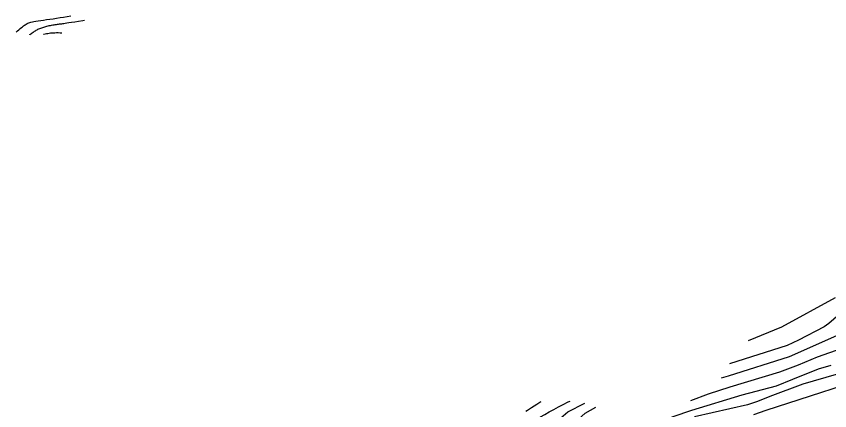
# Model space of a CAD drawing. Header units: metres. Extents: x -2219 to 517, y -3078 to 398.
# Drawn here: x 128.2 to 324.3, y 152.5 to 247.5 of the extents above; entities that cross this region are included whole.
import ezdxf

# ---------------------------------------------------------------- set-up
doc = ezdxf.new("R2010")
doc.units = ezdxf.units.M
doc.layers.add('TERRAIN_CONTOUR_1M', color=3, linetype='Continuous')
doc.layers.add('TERRAIN_CONTOUR_5M_SUPPLEMENT', color=4, linetype='Continuous')

msp = doc.modelspace()

# ---------------------------------------------------------------- linework, layer by layer
at = {"layer": 'TERRAIN_CONTOUR_1M'}
for points in [[(128.18, 243.67, 17), (128.54, 243.99, 17), (128.87, 244.29, 17), (129.18, 244.56, 17), (129.46, 244.8, 17), (129.72, 245.01, 17), (129.97, 245.2, 17), (130.19, 245.36, 17), (130.41, 245.51, 17), (130.62, 245.64, 17), (130.82, 245.76, 17), (131.02, 245.86, 17), (131.24, 245.95, 17), (131.49, 246.04, 17), (131.77, 246.12, 17), (132.1, 246.19, 17), (132.49, 246.27, 17), (132.95, 246.35, 17), (133.49, 246.44, 17), (134.11, 246.53, 17), (134.78, 246.62, 17), (135.51, 246.72, 17), (136.29, 246.83, 17), (137.1, 246.95, 17), (137.93, 247.07, 17), (138.78, 247.2, 17), (139.64, 247.33, 17), (140.51, 247.48, 17), (141.38, 247.63, 17)], [(131.47, 243.07, 18), (131.53, 243.12, 18), (131.71, 243.27, 18), (131.89, 243.41, 18), (132.07, 243.55, 18), (132.26, 243.69, 18), (132.45, 243.82, 18), (132.64, 243.94, 18), (132.84, 244.06, 18), (133.04, 244.18, 18), (133.24, 244.28, 18), (133.45, 244.39, 18), (133.67, 244.49, 18), (133.89, 244.58, 18), (134.12, 244.67, 18), (134.36, 244.76, 18), (134.6, 244.84, 18), (134.85, 244.92, 18), (135.1, 245, 18), (135.37, 245.08, 18), (135.63, 245.15, 18), (135.91, 245.22, 18), (136.18, 245.28, 18), (136.47, 245.34, 18), (136.75, 245.4, 18), (137.04, 245.45, 18), (137.33, 245.5, 18), (137.62, 245.54, 18), (137.9, 245.58, 18), (138.16, 245.61, 18), (138.41, 245.65, 18), (138.65, 245.68, 18), (138.86, 245.7, 18), (139.04, 245.73, 18), (139.23, 245.75, 18), (139.43, 245.78, 18), (139.68, 245.82, 18), (139.99, 245.86, 18), (140.39, 245.93, 18), (140.89, 246.01, 18), (141.53, 246.11, 18), (142.32, 246.23, 18), (143.24, 246.38, 18), (144.25, 246.54, 18), (144.65, 246.6, 18)], [(134.79, 243.24, 19), (134.85, 243.26, 19), (135.16, 243.32, 19), (135.48, 243.37, 19), (135.81, 243.42, 19), (136.14, 243.47, 19), (136.48, 243.51, 19), (136.83, 243.54, 19), (137.17, 243.56, 19), (137.53, 243.58, 19), (137.92, 243.59, 19), (138.34, 243.59, 19), (138.83, 243.58, 19), (139.2, 243.56, 19)], [(304.68, 169.41, 51), (312.7, 172.74, 51), (325.64, 179.75, 51)], [(327.11, 176.17, 52), (324.04, 173.5, 52), (322.92, 172.7, 52), (316.69, 169.47, 52), (313.99, 168.19, 52), (300.07, 163.79, 52)], [(326.04, 170.62, 53), (316.49, 166.33, 53), (314.45, 165.46, 53), (299.75, 160.84, 53), (298.09, 160.31, 53)], [(328.77, 168.08, 54), (321.19, 165.38, 54), (316.64, 163.45, 54), (312.19, 161.76, 54), (300.15, 158.14, 54), (294.96, 156.49, 54), (290.72, 154.91, 54)], [(325.83, 161.23, 56), (317.74, 158.89, 56), (309.85, 155.88, 56), (306.88, 154.73, 56), (304.46, 153.89, 56), (291.69, 151.05, 56)], [(338.14, 162.02, 57), (308.89, 152.53, 57), (305.86, 151.52, 57)], [(243.61, 142.32, 49), (247.4, 142.71, 49), (253.85, 145.93, 49), (261.13, 152.18, 49), (265.26, 154.29, 49)], [(243.98, 144.94, 48), (245.66, 145.41, 48), (250.91, 148.56, 48), (251.78, 149.16, 48), (252.67, 149.77, 48), (253.6, 150.38, 48), (254.57, 150.99, 48), (255.58, 151.6, 48), (256.63, 152.2, 48), (257.73, 152.8, 48), (258.86, 153.4, 48), (260.03, 154, 48), (261.24, 154.61, 48), (261.67, 154.82, 48)], [(250.99, 152.34, 47), (251.43, 152.63, 47), (251.9, 152.95, 47), (252.42, 153.3, 47), (252.99, 153.67, 47), (253.64, 154.08, 47), (254.38, 154.52, 47), (254.75, 154.74, 47)]]:
    msp.add_polyline3d(points, dxfattribs=at)
at = {"layer": 'TERRAIN_CONTOUR_5M_SUPPLEMENT'}
for points in [[(324.5, 163.36, 55), (321.44, 162.52, 55), (315.31, 159.99, 55), (311.38, 158.39, 55), (303.06, 156.22, 55), (290.97, 152.54, 55), (286.48, 151.03, 55), (284.42, 150.2, 55), (283.05, 149.54, 55), (281.36, 148.51, 55), (279.16, 146.8, 55), (273.13, 141.07, 55), (270.56, 138.6, 55), (268.89, 137.24, 55), (265.69, 135.05, 55), (264.02, 134.1, 55), (262.4, 133.39, 55), (259.97, 132.58, 55), (256.17, 131.55, 55), (252.08, 130.62, 55), (248.58, 130.01, 55), (243.75, 129.45, 55), (238.64, 129.08, 55)], [(243.14, 139.94, 50), (246.83, 140.12, 50), (248.85, 140.43, 50), (251.41, 140.98, 50), (254.05, 141.66, 50), (255.14, 142.14, 50), (255.97, 142.74, 50), (256.62, 143.37, 50), (257.91, 144.86, 50), (259.02, 146.17, 50), (262.05, 148.92, 50), (265.35, 151.87, 50), (267.93, 153.38, 50)]]:
    msp.add_polyline3d(points, dxfattribs=at)

doc.saveas('drawing.dxf')
